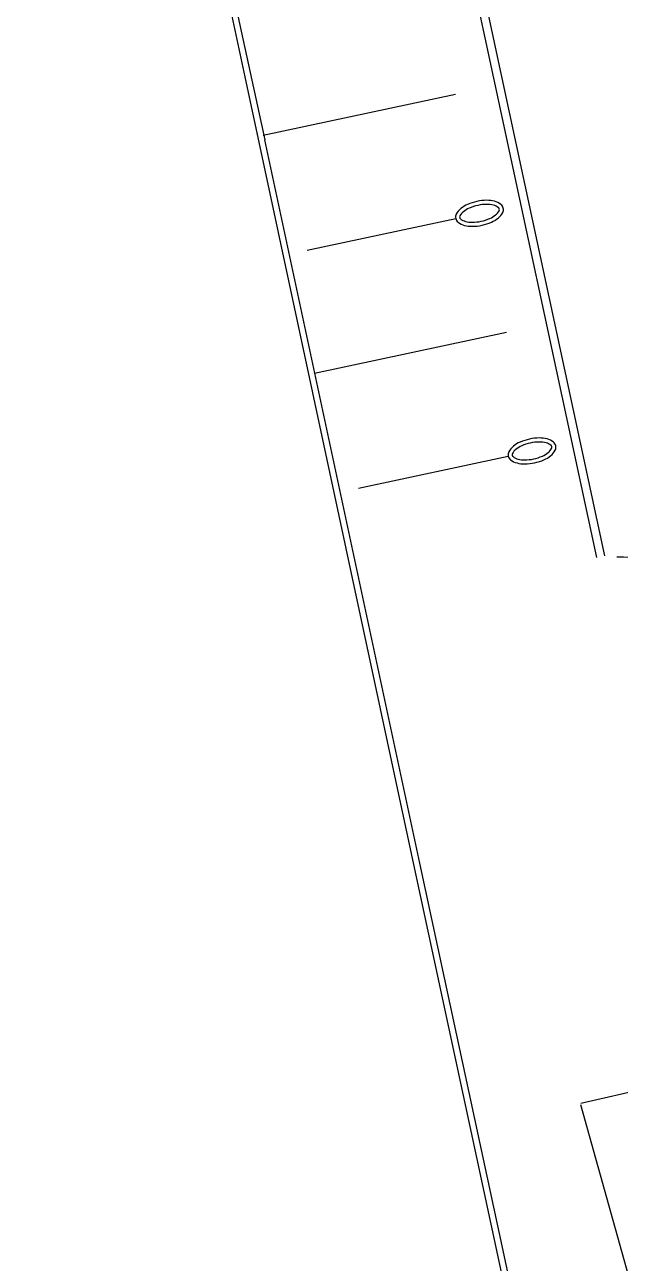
# Model space of a CAD drawing. Header units: millimetres. Extents: x 34038 to 35840, y 10511 to 10922.
# Drawn here: x 34083.48 to 34098.16, y 10604.46 to 10634.99 of the extents above; entities that cross this region are included whole.
import ezdxf

# ---------------------------------------------------------------- set-up
doc = ezdxf.new("R2010")
doc.units = ezdxf.units.MM
doc.layers.add('MURO', color=2, linetype='Continuous')
doc.layers.add('piso2', color=2, linetype='Continuous')

msp = doc.modelspace()

# ---------------------------------------------------------------- linework, layer by layer
for p, q in [((34083.482, 10659.551), (34089.395, 10632.153)), ((34084.451, 10654.352), (34088.907, 10633.701)), ((34088.907, 10633.701), (34093.06, 10614.285)), ((34089.392, 10632.152), (34093.207, 10614.317)), ((34097.186, 10608.402, -494), (34163.816, 10623.531, -494)), ((34093.06, 10614.285), (34098.116, 10590.806)), ((34093.207, 10614.317), (34098.263, 10590.837)), ((34098.577, 10603.367, 11.677), (34097.186, 10608.362))]:
    msp.add_line(p, q)
msp.add_arc((34098.21, 10619.325), 2.538, 35.612, 93.1616)
at = {"layer": 'MURO'}
for points in [[(34094.624, 10630.631, 0.051099), (34094.392, 10630.556, 0.064948), (34094.228, 10630.456, 0.104203), (34094.115, 10630.319, 0.174705), (34094.101, 10630.212, 0.174705), (34094.158, 10630.12, 0.104203), (34094.317, 10630.041, 0.064948), (34094.508, 10630.018, 0.051099), (34094.75, 10630.044, 0.051099), (34094.982, 10630.12, 0.064948), (34095.147, 10630.219, 0.104203), (34095.26, 10630.357, 0.174705), (34095.274, 10630.464, 0.174705), (34095.217, 10630.555, 0.104203), (34095.058, 10630.634, 0.064948), (34094.867, 10630.658, 0.051099)], [(34094.645, 10630.533, 0.051099), (34094.433, 10630.464, 0.064948), (34094.291, 10630.378, 0.104203), (34094.204, 10630.273, 0.174705), (34094.199, 10630.233, 0.174705), (34094.22, 10630.199, 0.104203), (34094.342, 10630.138, 0.064948), (34094.507, 10630.118, 0.051099), (34094.729, 10630.142, 0.051099), (34094.942, 10630.211, 0.064948), (34095.084, 10630.297, 0.104203), (34095.171, 10630.403, 0.174705), (34095.176, 10630.443, 0.174705), (34095.155, 10630.477, 0.104203), (34095.033, 10630.537, 0.064948), (34094.868, 10630.558, 0.051099)], [(34095.919, 10624.772, 0.051099), (34095.687, 10624.697, 0.064948), (34095.523, 10624.597, 0.104203), (34095.41, 10624.46, 0.174705), (34095.395, 10624.353, 0.174705), (34095.452, 10624.261, 0.104203), (34095.612, 10624.183, 0.064948), (34095.802, 10624.159, 0.051099), (34096.045, 10624.186, 0.051099), (34096.277, 10624.261, 0.064948), (34096.441, 10624.361, 0.104203), (34096.554, 10624.498, 0.174705), (34096.569, 10624.605, 0.174705), (34096.511, 10624.697, 0.104203), (34096.352, 10624.775, 0.064948), (34096.161, 10624.799, 0.051099)], [(34095.94, 10624.675, 0.051099), (34095.727, 10624.606, 0.064948), (34095.585, 10624.519, 0.104203), (34095.498, 10624.414, 0.174705), (34095.493, 10624.374, 0.174705), (34095.514, 10624.34, 0.104203), (34095.637, 10624.279, 0.064948), (34095.802, 10624.259, 0.051099), (34096.024, 10624.283, 0.051099), (34096.237, 10624.352, 0.064948), (34096.379, 10624.439, 0.104203), (34096.465, 10624.544, 0.174705), (34096.471, 10624.584, 0.174705), (34096.45, 10624.618, 0.104203), (34096.327, 10624.679, 0.064948), (34096.162, 10624.699, 0.051099)]]:
    msp.add_lwpolyline(points, format="xyb", close=True, dxfattribs=at)
at = {"layer": 'piso2'}
for p, q in [((34097.58, 10621.856), (34091.325, 10650.992)), ((34097.775, 10621.898), (34091.52, 10651.034)), ((34089.359, 10632.262), (34094.093, 10633.278)), ((34090.444, 10629.427), (34094.101, 10630.212)), ((34090.619, 10626.396), (34095.352, 10627.412)), ((34091.703, 10623.56), (34095.395, 10624.353))]:
    msp.add_line(p, q, dxfattribs=at)

doc.saveas('drawing.dxf')
